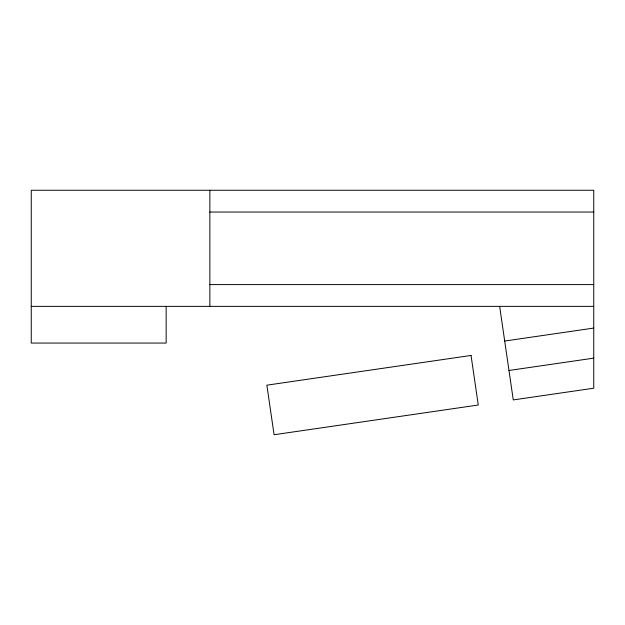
<?xml version="1.0" encoding="UTF-8"?>
<svg xmlns="http://www.w3.org/2000/svg" width="625" height="625" viewBox="0 0 625 625"><rect width="100%" height="100%" fill="white"/><g stroke="black" fill="none" stroke-linecap="round" stroke-linejoin="round"><path stroke-width="0.94" d="M504.695 341.039L593.75 328.078M508.984 370.477L593.75 358.141M209.859 212.039L593.75 212.039M209.859 284.594L593.75 284.594M31.25 306.367L593.75 306.367M499.648 306.367L513.266 399.922L593.75 388.203L593.75 190.266L31.25 190.266L31.25 343.062L166.148 343.062L166.148 306.367M209.859 190.266L209.859 306.367M471.047 355.453L266.867 385.172L274.078 434.734L478.266 405.016L471.047 355.453"/></g></svg>
